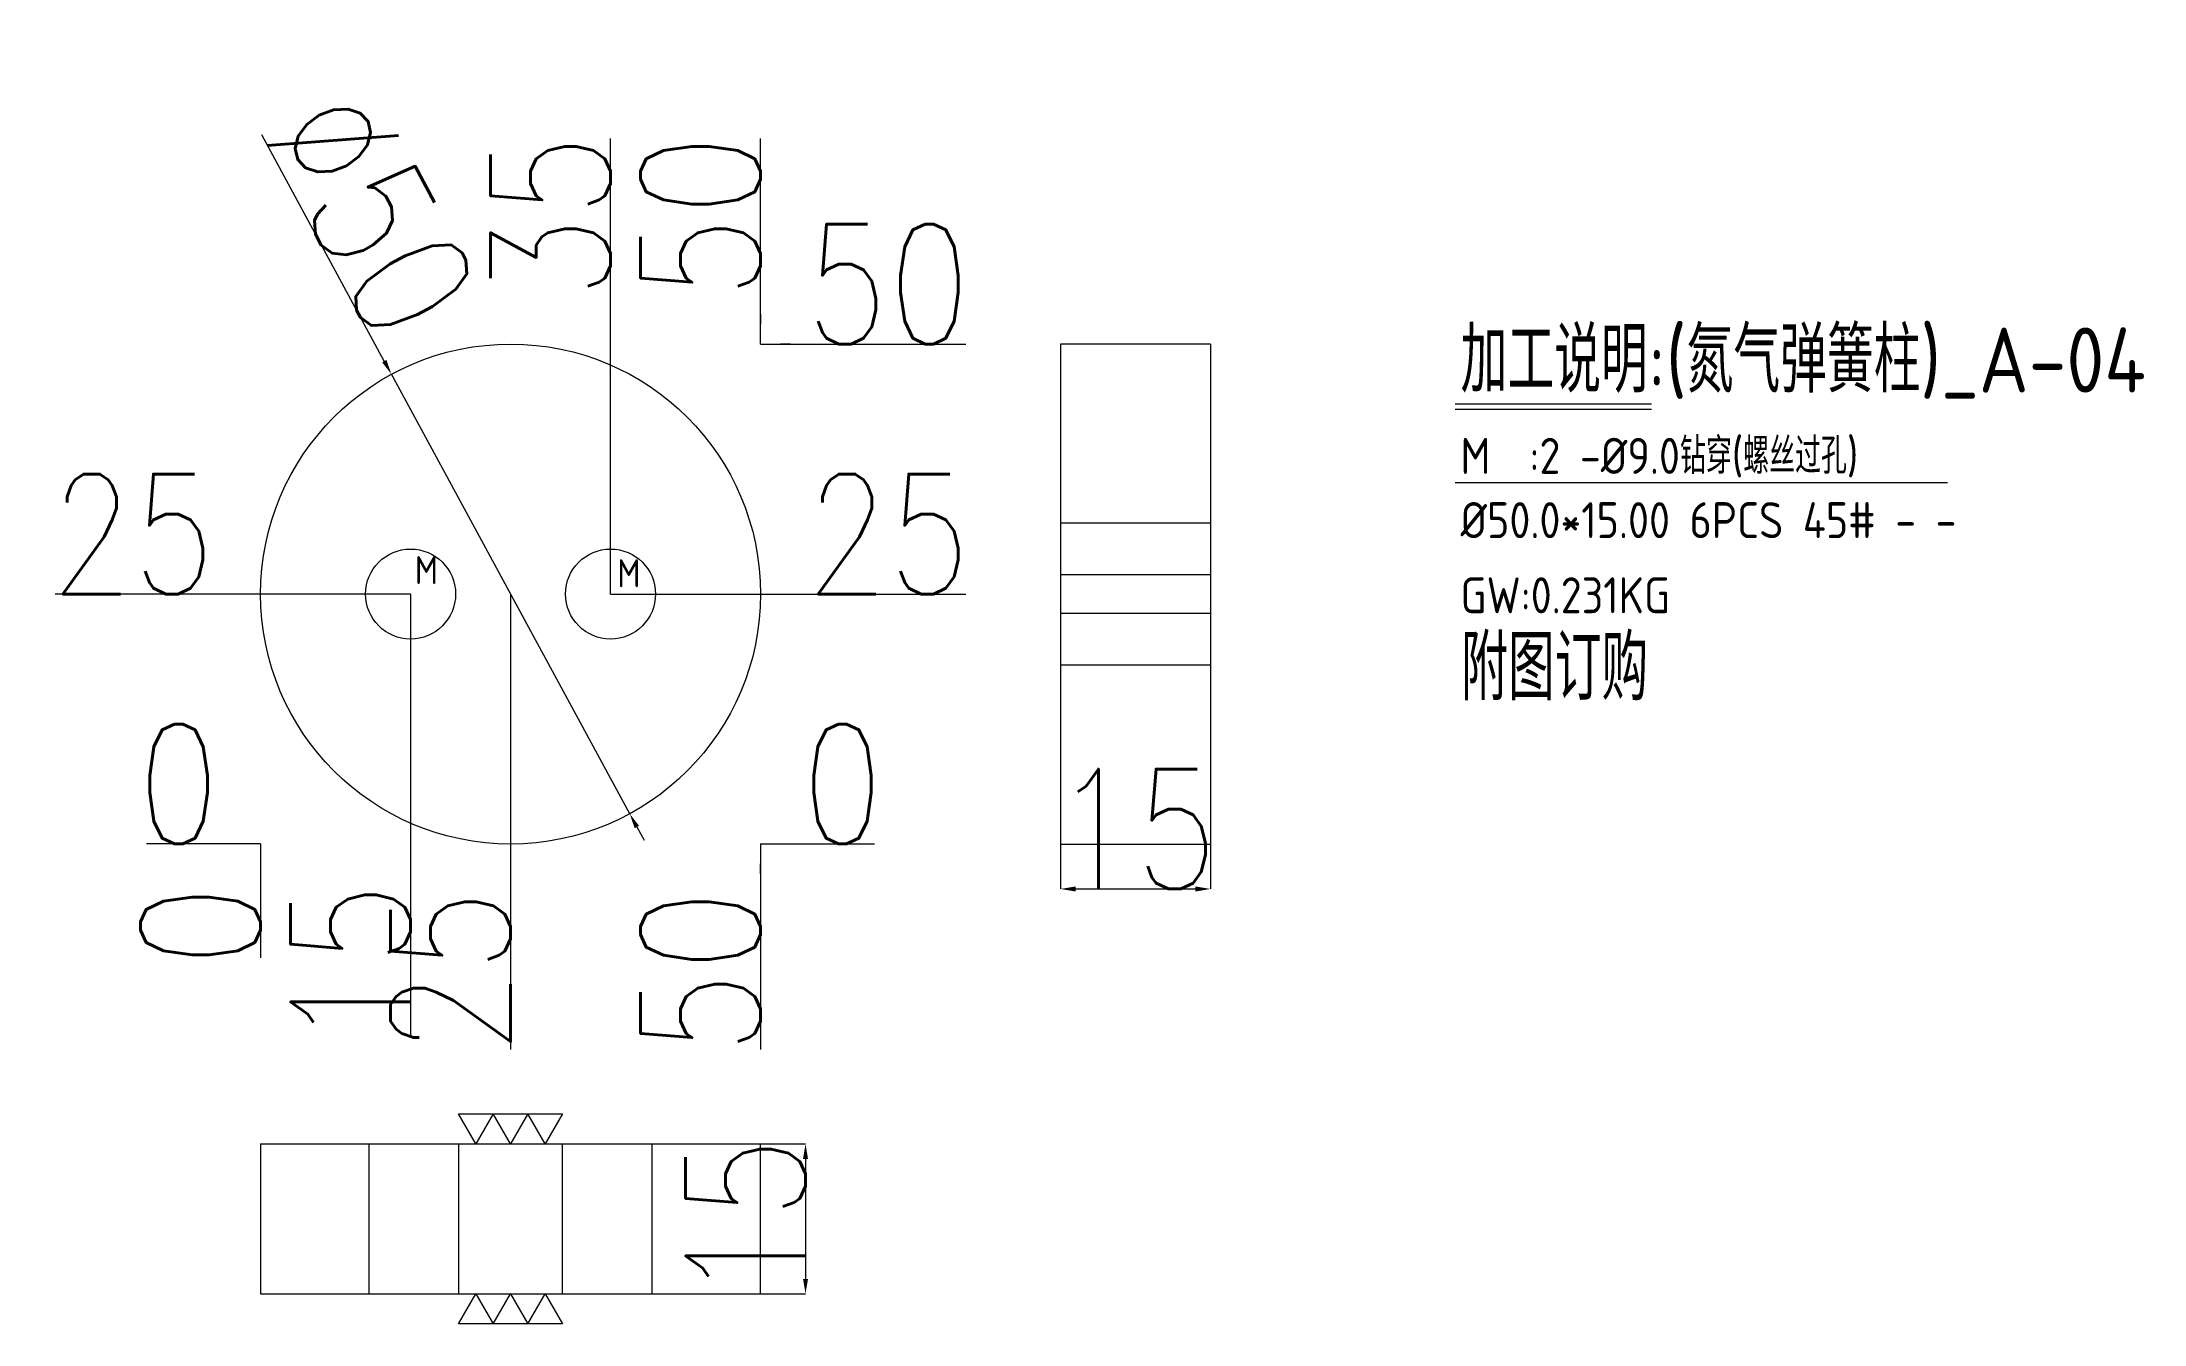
# Model space of a CAD drawing. Header units: millimetres. Extents: x -11554 to -11344, y 64739 to 64868.
import ezdxf

# ---------------------------------------------------------------- set-up
doc = ezdxf.new("R2010")
doc.units = ezdxf.units.MM
doc.linetypes.add('DASHED', pattern=[0])
doc.layers.add('DIM', color=4, linetype='Continuous', lineweight=20)
doc.layers.add('PPS', color=122, linetype='Continuous', lineweight=20)
doc.layers.add('PH2_P', color=2, linetype='Continuous')
doc.styles.add('gbenor', font='gbenor.shx', dxfattribs={"bigfont": 'gbcbig.shx'})
doc.styles.add('TXT', font='txt.shx', dxfattribs={"width": 0.8, "bigfont": 'ctxt.shx'})
doc.dimstyles.new('零件', dxfattribs={"dimscale": 1.5, "dimtxt": 8, "dimasz": 1, "dimexe": 0, "dimexo": 0, "dimgap": 0, "dimtad": 1, "dimtxsty": 'TXT', "dimcen": 0, "dimclrd": 252, "dimclre": 252, "dimclrt": 4, "dimazin": 3, "dimtp": 0.001, "dimtm": 0.001, "dimtfac": 1, "dimtmove": 0, "dimatfit": 3, "dimlwd": 5, "dimlwe": 5})

# ---------------------------------------------------------------- blocks, each defined once
blk = doc.blocks.new('*D1107')
at = {"layer": 'Defpoints', "color": 0}
for p in [(-11482.49, 64757.49), (-11482.49, 64742.49), (-11477.99, 64742.49)]:
    blk.add_point(p, dxfattribs=at)
at = {"layer": 'PH2_P', "color": 252, "linetype": 'Continuous', "lineweight": 5}
for p, q in [((-11482.49, 64757.49), (-11477.99, 64757.49)), ((-11477.99, 64755.99), (-11477.99, 64743.99)), ((-11482.49, 64742.49), (-11477.99, 64742.49))]:
    blk.add_line(p, q, dxfattribs=at)
at = {"layer": 'PH2_P', "color": 252}
for points in [[(-11477.74, 64755.99), (-11478.24, 64755.99), (-11477.99, 64757.49)], [(-11478.24, 64743.99), (-11477.74, 64743.99), (-11477.99, 64742.49)]]:
    blk.add_solid(points, dxfattribs=at)
at = {"layer": 'PH2_P', "color": 4, "lineweight": 5, "insert": (-11483.99, 64749.99), "char_height": 12, "attachment_point": 5, "rotation": 90, "style": 'TXT'}
blk.add_mtext('15', dxfattribs=at)
blk = doc.blocks.new('*D1108')
at = {"layer": 'Defpoints', "color": 0}
for p in [(-11452.49, 64787.49), (-11437.49, 64787.49), (-11437.49, 64782.99)]:
    blk.add_point(p, dxfattribs=at)
at = {"layer": 'PH2_P', "color": 252, "linetype": 'Continuous', "lineweight": 5}
for p, q in [((-11452.49, 64787.49), (-11452.49, 64782.99)), ((-11437.49, 64787.49), (-11437.49, 64782.99)), ((-11450.99, 64782.99), (-11438.99, 64782.99))]:
    blk.add_line(p, q, dxfattribs=at)
at = {"layer": 'PH2_P', "color": 252}
for points in [[(-11450.99, 64783.24), (-11450.99, 64782.74), (-11452.49, 64782.99)], [(-11438.99, 64782.74), (-11438.99, 64783.24), (-11437.49, 64782.99)]]:
    blk.add_solid(points, dxfattribs=at)
at = {"layer": 'PH2_P', "color": 4, "lineweight": 5, "insert": (-11444.99, 64788.99), "char_height": 12, "attachment_point": 5, "style": 'TXT'}
blk.add_mtext('15', dxfattribs=at)
blk = doc.blocks.new('*D1109')
at = {"layer": 'Defpoints', "color": 0}
for p in [(-11532.49, 64787.49), (-11482.49, 64787.49), (-11477.49, 64787.49)]:
    blk.add_point(p, dxfattribs=at)
at = {"layer": 'PH2_P', "color": 252, "linetype": 'Continuous', "lineweight": 5}
blk.add_line((-11482.49, 64787.49), (-11471.09, 64787.49), dxfattribs=at)
at = {"layer": 'PH2_P', "color": 4, "lineweight": 5, "insert": (-11474.29, 64793.49), "char_height": 12, "attachment_point": 5, "style": 'TXT'}
blk.add_mtext('0', dxfattribs=at)
blk = doc.blocks.new('*D1110')
at = {"layer": 'Defpoints', "color": 0}
for p in [(-11497.49, 64812.49), (-11477.49, 64812.49), (-11532.49, 64787.49)]:
    blk.add_point(p, dxfattribs=at)
at = {"layer": 'PH2_P', "color": 252, "linetype": 'Continuous', "lineweight": 5}
for p, q in [((-11497.49, 64812.49), (-11483.49, 64812.49)), ((-11483.49, 64812.49), (-11480.49, 64812.49)), ((-11480.49, 64812.49), (-11461.95, 64812.49))]:
    blk.add_line(p, q, dxfattribs=at)
at = {"layer": 'PH2_P', "color": 4, "lineweight": 5, "insert": (-11469.72, 64818.49), "char_height": 12, "attachment_point": 5, "style": 'TXT'}
blk.add_mtext('25', dxfattribs=at)
blk = doc.blocks.new('*D1111')
at = {"layer": 'Defpoints', "color": 0}
for p in [(-11482.49, 64837.49), (-11477.49, 64837.49), (-11532.49, 64787.49)]:
    blk.add_point(p, dxfattribs=at)
at = {"layer": 'PH2_P', "color": 252, "linetype": 'Continuous', "lineweight": 5}
for p, q in [((-11482.49, 64837.49), (-11479.49, 64837.49)), ((-11479.49, 64837.49), (-11480.49, 64837.49)), ((-11480.49, 64837.49), (-11461.95, 64837.49))]:
    blk.add_line(p, q, dxfattribs=at)
at = {"layer": 'PH2_P', "color": 4, "lineweight": 5, "insert": (-11469.72, 64843.49), "char_height": 12, "attachment_point": 5, "style": 'TXT'}
blk.add_mtext('50', dxfattribs=at)
blk = doc.blocks.new('*D1112')
at = {"layer": 'Defpoints', "color": 0}
for p in [(-11537.49, 64787.49), (-11532.49, 64787.49), (-11532.49, 64787.49)]:
    blk.add_point(p, dxfattribs=at)
at = {"layer": 'PH2_P', "color": 252, "linetype": 'Continuous', "lineweight": 5}
blk.add_line((-11532.49, 64787.49), (-11543.89, 64787.49), dxfattribs=at)
at = {"layer": 'PH2_P', "color": 4, "lineweight": 5, "insert": (-11540.69, 64793.49), "char_height": 12, "attachment_point": 5, "style": 'TXT'}
blk.add_mtext('0', dxfattribs=at)
blk = doc.blocks.new('*D1113')
at = {"layer": 'Defpoints', "color": 0}
for p in [(-11537.49, 64812.49), (-11517.49, 64812.49), (-11532.49, 64787.49)]:
    blk.add_point(p, dxfattribs=at)
at = {"layer": 'PH2_P', "color": 252, "linetype": 'Continuous', "lineweight": 5}
for p, q in [((-11534.49, 64812.49), (-11553.03, 64812.49)), ((-11531.49, 64812.49), (-11534.49, 64812.49)), ((-11517.49, 64812.49), (-11531.49, 64812.49))]:
    blk.add_line(p, q, dxfattribs=at)
at = {"layer": 'PH2_P', "color": 4, "lineweight": 5, "insert": (-11545.26, 64818.49), "char_height": 12, "attachment_point": 5, "style": 'TXT'}
blk.add_mtext('25', dxfattribs=at)
blk = doc.blocks.new('*D1114')
at = {"layer": 'Defpoints', "color": 0}
for p in [(-11532.49, 64787.49), (-11482.49, 64787.49), (-11482.49, 64782.49)]:
    blk.add_point(p, dxfattribs=at)
at = {"layer": 'PH2_P', "color": 252, "linetype": 'Continuous', "lineweight": 5}
for p, q in [((-11482.49, 64787.49), (-11482.49, 64784.49)), ((-11482.49, 64784.49), (-11482.49, 64785.49)), ((-11482.49, 64785.49), (-11482.49, 64766.95))]:
    blk.add_line(p, q, dxfattribs=at)
at = {"layer": 'PH2_P', "color": 4, "lineweight": 5, "insert": (-11488.49, 64774.72), "char_height": 12, "attachment_point": 5, "rotation": 90, "style": 'TXT'}
blk.add_mtext('50', dxfattribs=at)
blk = doc.blocks.new('*D1115')
at = {"layer": 'Defpoints', "color": 0}
for p in [(-11507.49, 64812.49), (-11532.49, 64787.49), (-11507.49, 64782.49)]:
    blk.add_point(p, dxfattribs=at)
at = {"layer": 'PH2_P', "color": 252, "linetype": 'Continuous', "lineweight": 5}
for p, q in [((-11507.49, 64812.49), (-11507.49, 64788.49)), ((-11507.49, 64788.49), (-11507.49, 64785.49)), ((-11507.49, 64785.49), (-11507.49, 64766.95))]:
    blk.add_line(p, q, dxfattribs=at)
at = {"layer": 'PH2_P', "color": 4, "lineweight": 5, "insert": (-11513.49, 64774.72), "char_height": 12, "attachment_point": 5, "rotation": 90, "style": 'TXT'}
blk.add_mtext('25', dxfattribs=at)
blk = doc.blocks.new('*D1116')
at = {"layer": 'Defpoints', "color": 0}
for p in [(-11517.49, 64812.49), (-11532.49, 64787.49), (-11517.49, 64782.49)]:
    blk.add_point(p, dxfattribs=at)
at = {"layer": 'PH2_P', "color": 252, "linetype": 'Continuous', "lineweight": 5}
for p, q in [((-11517.49, 64812.49), (-11517.49, 64788.49)), ((-11517.49, 64788.49), (-11517.49, 64785.49)), ((-11517.49, 64785.49), (-11517.49, 64768.32))]:
    blk.add_line(p, q, dxfattribs=at)
at = {"layer": 'PH2_P', "color": 4, "lineweight": 5, "insert": (-11523.49, 64775.4), "char_height": 12, "attachment_point": 5, "rotation": 90, "style": 'TXT'}
blk.add_mtext('15', dxfattribs=at)
blk = doc.blocks.new('*D1117')
at = {"layer": 'Defpoints', "color": 0}
for p in [(-11532.49, 64787.49), (-11532.49, 64787.49), (-11532.49, 64782.49)]:
    blk.add_point(p, dxfattribs=at)
at = {"layer": 'PH2_P', "color": 252, "linetype": 'Continuous', "lineweight": 5}
blk.add_line((-11532.49, 64787.49), (-11532.49, 64776.09), dxfattribs=at)
at = {"layer": 'PH2_P', "color": 4, "lineweight": 5, "insert": (-11538.49, 64779.29), "char_height": 12, "attachment_point": 5, "rotation": 90, "style": 'TXT'}
blk.add_mtext('0', dxfattribs=at)
blk = doc.blocks.new('*D1118')
at = {"layer": 'Defpoints', "color": 0}
for p in [(-11482.49, 64842.49), (-11482.49, 64837.49), (-11532.49, 64787.49)]:
    blk.add_point(p, dxfattribs=at)
at = {"layer": 'PH2_P', "color": 252, "linetype": 'Continuous', "lineweight": 5}
for p, q in [((-11482.49, 64839.49), (-11482.49, 64858.03)), ((-11482.49, 64837.49), (-11482.49, 64840.49)), ((-11482.49, 64840.49), (-11482.49, 64839.49))]:
    blk.add_line(p, q, dxfattribs=at)
at = {"layer": 'PH2_P', "color": 4, "lineweight": 5, "insert": (-11488.49, 64850.26), "char_height": 12, "attachment_point": 5, "rotation": 90, "style": 'TXT'}
blk.add_mtext('50', dxfattribs=at)
blk = doc.blocks.new('*D1119')
at = {"layer": 'Defpoints', "color": 0}
for p in [(-11497.49, 64842.49), (-11497.49, 64812.49), (-11532.49, 64787.49)]:
    blk.add_point(p, dxfattribs=at)
at = {"layer": 'PH2_P', "color": 252, "linetype": 'Continuous', "lineweight": 5}
for p, q in [((-11497.49, 64839.49), (-11497.49, 64858.03)), ((-11497.49, 64836.49), (-11497.49, 64839.49)), ((-11497.49, 64812.49), (-11497.49, 64836.49))]:
    blk.add_line(p, q, dxfattribs=at)
at = {"layer": 'PH2_P', "color": 4, "lineweight": 5, "insert": (-11503.49, 64850.26), "char_height": 12, "attachment_point": 5, "rotation": 90, "style": 'TXT'}
blk.add_mtext('35', dxfattribs=at)
blk = doc.blocks.new('*D1120')
at = {"layer": 'Defpoints', "color": 0}
for p in [(-11519.41, 64834.47), (-11495.57, 64790.51)]:
    blk.add_point(p, dxfattribs=at)
at = {"layer": 'PH2_P', "color": 252, "linetype": 'Continuous', "lineweight": 5}
for p, q in [((-11520.12, 64835.79), (-11532.38, 64858.4)), ((-11495.57, 64790.51), (-11519.41, 64834.47)), ((-11494.86, 64789.19), (-11494.14, 64787.87))]:
    blk.add_line(p, q, dxfattribs=at)
at = {"layer": 'PH2_P', "color": 252}
for points in [[(-11520.34, 64835.67), (-11519.9, 64835.9), (-11519.41, 64834.47)], [(-11494.64, 64789.31), (-11495.08, 64789.07), (-11495.57, 64790.51)]]:
    blk.add_solid(points, dxfattribs=at)
at = {"layer": 'PH2_P', "color": 4, "lineweight": 5, "insert": (-11521.34, 64850.61), "char_height": 12, "attachment_point": 5, "rotation": 298.468, "style": 'TXT'}
blk.add_mtext('%%c50', dxfattribs=at)

msp = doc.modelspace()

# ---------------------------------------------------------------- linework, layer by layer
at = {"layer": 'DIM', "color": 8, "linetype": 'Continuous', "lineweight": 5}
for p, q in [((-11413.027, 64831.518), (-11393.371, 64831.518)), ((-11413.027, 64830.975), (-11393.371, 64830.975)), ((-11413.027, 64823.642), (-11363.779, 64823.642))]:
    msp.add_line(p, q, dxfattribs=at)
at = {"layer": 'PH2_P', "color": 2, "linetype": 'Continuous', "lineweight": 5}
for points in [[(-11502.293, 64760.489), (-11504.025, 64757.489), (-11505.757, 64760.489), (-11507.489, 64757.489), (-11509.221, 64760.489), (-11510.953, 64757.489), (-11512.685, 64760.489), (-11502.293, 64760.489)], [(-11512.685, 64739.489), (-11510.953, 64742.489), (-11509.221, 64739.489), (-11507.489, 64742.489), (-11505.757, 64739.489), (-11504.025, 64742.489), (-11502.293, 64739.489), (-11512.685, 64739.489)]]:
    msp.add_lwpolyline(points, close=True, dxfattribs=at)
at = {"layer": 'PPS', "color": 135, "linetype": 'Continuous', "lineweight": 5}
for p, q in [((-11437.489, 64837.489), (-11452.489, 64837.489)), ((-11452.489, 64837.489), (-11452.489, 64787.489)), ((-11437.489, 64837.489), (-11437.489, 64787.489)), ((-11452.489, 64787.489), (-11437.489, 64787.489)), ((-11532.489, 64757.489), (-11532.489, 64742.489)), ((-11532.489, 64757.489), (-11482.489, 64757.489)), ((-11482.489, 64742.489), (-11482.489, 64757.489)), ((-11532.489, 64742.489), (-11482.489, 64742.489))]:
    msp.add_line(p, q, dxfattribs=at)
at = {"layer": 'PPS', "color": 31, "linetype": 'DASHED', "lineweight": 5, "ltscale": 0.160389}
for p, q in [((-11437.489, 64819.578), (-11452.489, 64819.578)), ((-11437.489, 64814.401), (-11452.489, 64814.401)), ((-11452.489, 64810.578), (-11437.489, 64810.578)), ((-11452.489, 64805.401), (-11437.489, 64805.401)), ((-11521.648, 64757.489), (-11521.648, 64742.489)), ((-11512.648, 64742.489), (-11512.648, 64757.489)), ((-11502.33, 64757.489), (-11502.33, 64742.489)), ((-11493.33, 64742.489), (-11493.33, 64757.489))]:
    msp.add_line(p, q, dxfattribs=at)
at = {"layer": 'PPS', "color": 42, "linetype": 'Continuous', "lineweight": 5}
for centre, radius in [((-11507.489, 64812.489), 25), ((-11517.489, 64812.489), 4.5), ((-11497.489, 64812.489), 4.5)]:
    msp.add_circle(centre, radius, dxfattribs=at)

# ---------------------------------------------------------------- texts
at = {"layer": 'DIM', "color": 4, "lineweight": 5, "style": 'gbenor'}
for s, height, p in [('加工说明:(氮气弹簧柱)_A-04', 6.5, (-11412.471, 64832.641)), ('M  :2 -%%c9.0钻穿(螺丝过孔)', 3.6, (-11412.487, 64824.506)), ('%%c50.0*15.00 6PCS 45# - -', 3.6, (-11412.487, 64818.077)), ('M', 2.8, (-11517.068, 64813.485)), ('M', 2.8, (-11496.817, 64813.169)), ('GW:0.231KG', 3.6, (-11412.487, 64810.563))]:
    msp.add_text(s, height=height, dxfattribs=at).set_placement(p)
at = {"layer": 'DIM', "color": 21, "lineweight": 5, "style": 'gbenor'}
msp.add_text('附图订购', height=6.5, dxfattribs=at).set_placement((-11412.425, 64801.867))

# ---------------------------------------------------------------- dimensions: what is measured, and where the dimension line sits
at = {"layer": 'PH2_P', "color": 2, "linetype": 'Continuous', "lineweight": 5}
dim = msp.add_diameter_dim_2p(p1=(-11495.572, 64790.512), p2=(-11519.406, 64834.466), dimstyle='零件', dxfattribs=at)
dim.commit()
dim.dimension.update_dxf_attribs({"geometry": '*D1120', "text_midpoint": (-11526.61, 64847.753), "dimtype": 163})
for feature_location, offset, dtype, origin, picture, middle in [((-11482.489, 64837.489), (0, 5), 1, (-11532.489, 64787.489), '*D1118', (-11488.489, 64850.261)), ((-11497.489, 64812.489), (0, 30), 1, (-11532.489, 64787.489), '*D1119', (-11503.489, 64850.261)), ((-11482.489, 64837.489), (5, 0), 0, (-11532.489, 64787.489), '*D1111', (-11469.718, 64843.489)), ((-11517.489, 64812.489), (-20, 0), 0, (-11532.489, 64787.489), '*D1113', (-11545.261, 64818.489)), ((-11497.489, 64812.489), (20, 0), 0, (-11532.489, 64787.489), '*D1110', (-11469.718, 64818.489)), ((-11507.489, 64812.489), (0, -30), 1, (-11532.489, 64787.489), '*D1115', (-11513.489, 64774.718)), ((-11517.489, 64812.489), (0, -30), 1, (-11532.489, 64787.489), '*D1116', (-11523.489, 64775.404)), ((-11532.489163948, 64787.489343878), (-5, 0), 0, (-11532.489163948, 64787.489343878), '*D1112', (-11540.689163948, 64793.489343878)), ((-11482.489163928, 64787.489343878), (5, 0), 0, (-11532.489163948, 64787.489343878), '*D1109', (-11474.289163928, 64793.489343878)), ((-11532.489163948, 64787.489343878), (0, -5), 1, (-11532.489163948, 64787.489343878), '*D1117', (-11538.489163948, 64779.289343878)), ((-11482.489, 64787.489), (0, -5), 1, (-11532.489, 64787.489), '*D1114', (-11488.489, 64774.718))]:
    dim = msp.add_ordinate_dim(feature_location=feature_location, offset=offset, dtype=dtype, origin=origin, dimstyle='零件', dxfattribs=at)
    dim.commit()
    dim.dimension.update_dxf_attribs({"geometry": picture, "text_midpoint": middle})
dim = msp.add_linear_dim(base=(-11437.489, 64782.989), p1=(-11452.489, 64787.489), p2=(-11437.489, 64787.489), dimstyle='零件', dxfattribs=at)
dim.commit()
dim.dimension.update_dxf_attribs({"geometry": '*D1108', "text_midpoint": (-11444.989, 64788.989)})
dim = msp.add_linear_dim(base=(-11477.989, 64742.489), p1=(-11482.489, 64757.489), p2=(-11482.489, 64742.489), angle=90, dimstyle='零件', dxfattribs=at)
dim.commit()
dim.dimension.update_dxf_attribs({"geometry": '*D1107', "text_midpoint": (-11483.989, 64749.989)})

doc.saveas('drawing.dxf')
